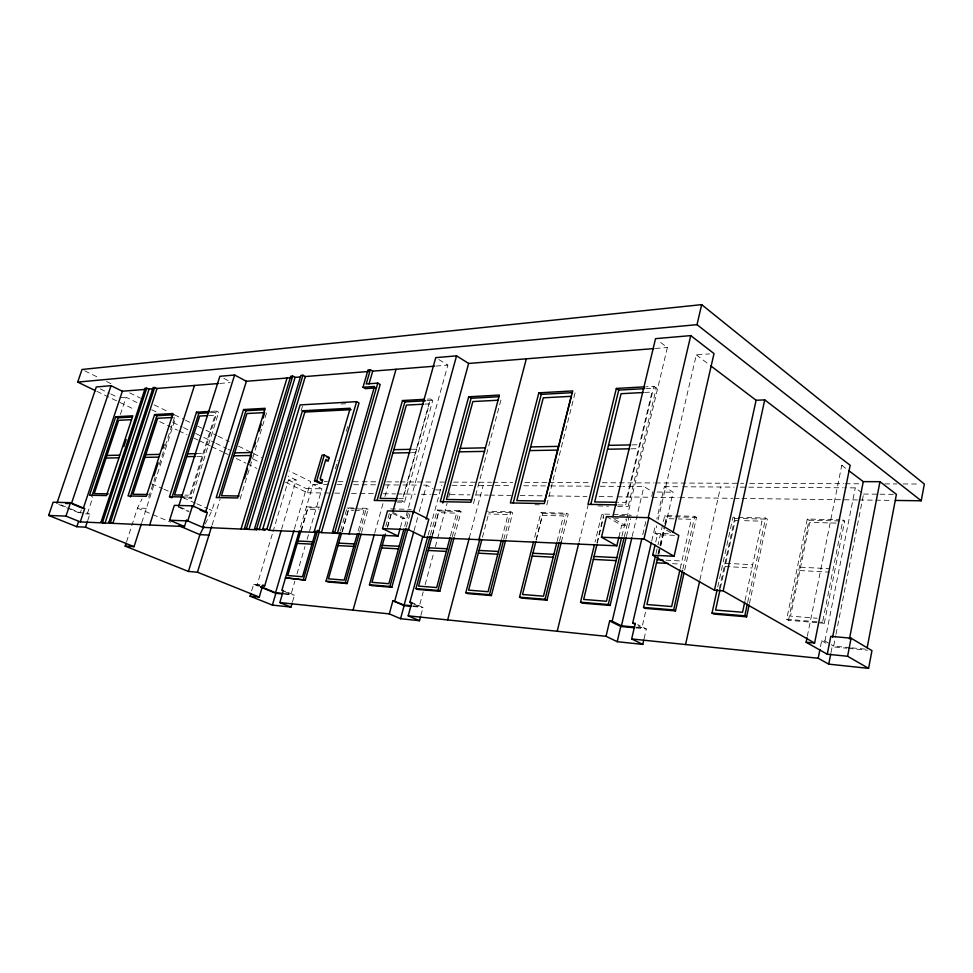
<?xml version="1.0" encoding="UTF-8"?>
<svg xmlns="http://www.w3.org/2000/svg" width="973" height="973" viewBox="0 0 973 973"><rect width="100%" height="100%" fill="white"/><g stroke="black" fill="none" stroke-linecap="round" stroke-linejoin="round"><path stroke-width="0.73" stroke-dasharray="4.87 3.65" d="M831.015 652.579L832.158 646.802L846.899 648.213M850.268 647.702L833.679 646.108L835.722 635.673M836.014 634.189L863.562 494.053L855.291 487.874L844.686 487.801M824.301 623.279L844.637 521.102L842.934 519.91L822.55 622.234L824.301 623.279L818.329 622.781M820.507 646.583L821.662 640.745L824.922 641.049L829.92 643.944M824.922 641.049L855.291 487.874M807.322 636.293L841.767 465.313L845.963 465.289M816.846 622.659L788.483 620.3L786.695 619.266L807.298 519.035L839.967 519.837M788.483 620.3L809.025 520.214L807.298 519.035M749.453 603.503L767.381 519.168L765.642 518.025L732.997 517.235L717.515 588.02M745.075 600.438L762.005 521.151L741.122 520.604M747.653 602.469L765.642 518.025M719.315 589.054L734.761 518.354L732.997 517.235M720.348 588.288L735.162 520.446L739.626 520.567M699.94 579.762L720.531 487.011M680.224 568.524L691.353 519.302L678.29 518.95M682.888 568.962L694.758 516.298L664.754 515.568L658.016 544.734M684.7 569.996L696.534 517.405L694.758 516.298M658.563 553.868L663.975 530.394M665.325 524.52L666.675 518.645L676.843 518.913M636.074 627.208L641.912 627.767L645.987 610.083M658.879 554.087L664.997 527.561M665.325 526.089L673.134 492.192L664.34 486.658L656.848 518.937M644.077 638.787L646.34 628.935L637.729 624.593M651.74 540.952L655.486 524.812M674.532 535.332L657.407 534.7L654.963 533.265L656.678 525.894M658.04 520.008L696.315 354.89L709.585 353.904M655.717 542.022L657.407 534.7M655.997 553.479L657.687 546.181M658.016 553.637L664.498 525.529M664.839 524.046L666.541 516.651L664.754 515.568M642.776 534.639L645.877 521.406M651.715 496.412L652.749 491.997L643.919 486.524L622.829 486.391M606.459 516.578L621.686 525.371L625.14 525.469L626.539 519.594M626.88 518.123L667.381 347.495L657.906 340.428M624.301 536.792L629.543 514.705L601.861 514.036L595.099 541.961M626.466 536.354L630.65 518.706M632.195 536.305L643.919 486.524M653.941 386.33L656.313 388.008L628.144 506.532L625.663 505.06L653.941 386.33L646.413 386.743M618.913 537.047L621.686 525.371M621.917 536.184L626.004 519.023M596.936 542.97L603.674 515.082L601.861 514.036M597.227 543.287L603.576 516.991M579.081 541.876L588.045 505.255M561.385 541.888L568.256 514.194L566.432 513.172L540.915 512.552L533.909 540.27M557.055 541.547L563.428 515.933L542.447 515.386L536.196 540.149M559.548 540.903L566.432 513.172M536.123 539.784L542.739 513.549L540.915 512.552M546.802 504.975L575.152 392.508M501.788 538.653L508.04 514.486L488.568 513.975M503.746 539.443L510.874 511.81L487.193 511.239M505.972 538.945L512.698 512.807L510.874 511.81M482.45 537.315L489.018 512.212L512.698 512.807M473.474 503.564L501.837 396.57M469.266 538.105L483.167 485.503M452.287 536.695L459.28 510.557L461.105 511.506L454.525 536.172M420.908 615.41L423.048 607.468L413.051 603.065M450.487 535.941L456.58 513.136L438.458 512.662L432.511 534.639M432.365 535.673L439.066 510.959L461.105 511.506M413.209 605.887L419.266 606.471L423.194 591.912M425.152 584.639L433.788 552.615M435.357 546.79L447.142 503.126M448.711 497.3L450.28 491.474M428.181 535.004L441.693 485.247M430.528 534.761L437.23 510.022L459.28 510.557M414.06 530.577L417.672 517.393M419.278 511.53L426.515 485.15L432.936 488.531M392.642 513.44L402.883 518.512L405.425 518.597L447.835 365.118L435.758 357.638M404.707 526.211L408.66 511.871M406.41 526.831L410.01 513.744M397.616 500.888L402.007 500.973L430.346 398.966L432.766 400.389L404.525 502.238L397.203 502.104M400.45 527.281L402.883 518.512M385.758 526.393L389.431 513.258M387.412 527.001L391.365 512.844M387.595 527.281L391.669 512.71M374.727 532.961L383.326 502.384M384.955 496.558L388.239 484.907M361.555 532.523L368.171 509.183L366.347 508.295L358.952 508.113M358.173 530.942L363.926 510.703L355.303 510.472M359.73 531.647L366.347 508.295M340.514 530.832L347.118 507.821L357.48 508.076M341.973 531.696L348.115 510.278L353.868 510.436M342.35 531.684L348.942 508.709L356.337 508.891M284.019 593.53L291.061 594.199L294.855 581.197M296.972 573.985L304.999 546.534M307.115 539.322L321.905 488.774L313.014 484.42L299.343 530.881M292.52 601.752L294.466 595.111L284.773 591.11M335.381 468.84L337.911 460.168M346.327 431.258L348.018 425.481M300.864 530.881L307.237 509.207L319.095 509.524M301.35 530.832L308.149 507.687L318.67 507.942M294.357 529.105L306.313 488.616L321.905 488.774M285.527 482.219L307.407 492.764L310.715 481.55L288.932 470.871M281.538 529.3L296.206 480.005L288.069 476.052M251.654 590.854L253.649 584.238L262.832 585.065M259.682 586.22L257.042 585.138L272.537 533.277M272.975 531.842L288.47 479.981L296.206 480.005M301.192 410.521L302.494 406.203M240.112 499.088L267.551 409.548M205.254 523.9L211.98 510.497L215.094 500.487M212.078 525.043L220.093 499.185M183.167 496.972L189.236 497.081L216.383 411.068L218.73 412.26L191.657 498.164L184.067 498.018M148.687 497.337L155.121 477.378M159.268 464.547L164.79 447.446M165.24 446.023L174.447 417.514M141.803 522.537L174.593 420.859M126.526 541.876L137.485 508.076L142.107 498.857M70.676 508.855L80.309 512.795L87.558 513.051L92.788 497.337M120.372 414.413L126.076 397.264L136.852 402.506M87.692 520.579L89.869 514.012L87.558 513.051M80.309 512.795L81.258 509.925M219.728 383.423L230.114 382.584M436.001 366.067L447.835 365.118M655.376 348.468L667.381 347.495M120.166 397.702L126.076 397.264M210.691 411.397L216.383 411.068M341.17 404.014L345.622 403.759M427.402 399.137L430.346 398.966M210.192 412.734L218.73 412.26M426.892 400.718L432.766 400.389M645.792 388.592L656.313 388.008M208.599 415.568L216.042 415.179L190.793 495.221L184.882 495.123M425.019 404.087L429.312 403.868L402.956 498.748L398.675 498.675M644.625 392.447L651.983 392.058L625.675 502.445L618.305 502.323M196.546 453.637L203.953 453.491M412.43 449.295L416.712 449.21M632.061 444.88L639.431 444.734M197.13 456.446L203.053 456.349M411.482 452.676L415.775 452.603M631.124 448.808L638.495 448.675M324.386 481.599L327.427 481.611M338.057 481.659L344.126 481.684M353.248 481.72L360.837 481.757M362.357 481.757L377.548 481.817M386.658 481.854L398.808 481.903M400.329 481.915L433.751 482.049M439.82 482.073L444.381 482.097M453.491 482.134L491.462 482.28M492.983 482.292L512.735 482.365M524.885 482.426L547.665 482.511M549.186 482.523L591.706 482.693M602.348 482.73L653.99 482.949M655.51 482.949L743.603 483.313M749.672 483.338L843.846 483.715M845.367 483.727L860.558 483.788M884.858 483.885L897.009 483.934M903.09 483.958L919.789 484.031M313.014 484.42L317.526 484.457M323.547 484.493L331.063 484.542M337.084 484.578L344.612 484.627M353.637 484.688L377.706 484.834M385.223 484.882L401.484 484.992M402.956 484.992L417.685 485.089M423.571 485.126L426.515 485.15M452.056 485.308L472.793 485.442M478.716 485.478L493.664 485.576M495.172 485.588L511.676 485.685M523.681 485.758L549.198 485.928M550.694 485.941L592.715 486.208M600.244 486.245L621.333 486.391M664.34 486.658L681.051 486.768M682.56 486.78L734.165 487.096M740.222 487.145L843.177 487.789M435.503 489.881L441.572 489.942M657.116 492.034L673.134 492.192M863.562 494.053L878.497 494.199M879.981 494.211L893.421 494.345M307.407 492.764L328.679 493.031M334.761 493.116L342.35 493.214M351.472 493.335L374.264 493.627M383.374 493.749L395.537 493.907M397.057 493.931L415.289 494.175M421.358 494.248L430.48 494.369M432 494.393L439.589 494.491M450.231 494.625L469.983 494.88M476.065 494.965L488.215 495.123M489.735 495.148L511.007 495.415M520.117 495.537L542.91 495.841M548.991 495.914L586.974 496.412M599.125 496.571L615.836 496.789M617.356 496.814L650.791 497.252M652.311 497.264L678.132 497.604M679.653 497.629L732.827 498.322M734.347 498.334L740.429 498.419M741.949 498.444L857.42 499.952M858.94 499.964L874.131 500.171M875.651 500.183L892.363 500.402M618.123 504.914L625.663 505.06M535.004 504.744L539.431 504.829M598.006 505.96L608.551 506.155M617.6 506.337L628.144 506.532M319.862 507.164L306.349 506.836L308.149 507.687M390.647 508.891L411.214 509.39M357.821 508.928L368.171 509.183M542.739 513.549L568.256 514.194M619.692 515.483L628.424 515.702M666.541 516.651L696.534 517.405M734.761 518.354L767.381 519.168M809.025 520.214L844.637 521.102M836.111 523.097L809.743 522.404L790.526 616.128L817.04 618.269M618.378 518.317L612.479 518.147L625.14 525.469M146.376 508.344L137.485 508.076L170.762 522.246M654.963 533.265L671.297 533.849M85.515 513.841L89.869 514.012M665.933 560.193L681.927 561.02M725.809 563.306L752.701 564.717M800.548 567.21L829.933 568.743M672.501 563.671L681.222 564.133M725.104 566.517L752.007 567.964M799.867 570.555L829.251 572.148M786.695 619.266L822.55 622.234M257.042 585.138L259.596 585.369M851.776 647.848L865.35 649.137M284.444 594.15L294.466 595.111M412.856 606.495L423.048 607.468M635.819 627.926L646.34 628.935M848.371 648.359L867.539 650.207M61.056 504.914L69.302 508.295M58.745 504.513L81.173 513.683M253.649 584.238L259.195 586.5M284.457 591.487L291.061 594.199M179.969 507.091L188.178 510.679M178.363 507.128L189.115 511.822M413.914 604.111L419.266 606.471M151.423 483.654L162.43 488.531M163.817 489.139L169.314 491.584M183.082 497.677L195.464 503.175M196.838 503.783L207.845 508.66M209.231 509.268L211.98 510.497M189.236 497.081L191.657 498.164M96.838 391.328L135.125 409.767M159.73 421.625L177.512 430.188M178.874 430.844L187.084 434.797M193.919 438.093L198.018 440.064M199.392 440.72L210.326 445.999M211.688 446.656L222.635 451.922M223.997 452.579L228.108 454.561M236.305 458.514L245.877 463.124M247.251 463.78L256.811 468.39M172.768 422.391L182.194 426.965M183.532 427.609L188.92 430.224M195.646 433.484L202.372 436.743M203.722 437.4L214.486 442.618M215.836 443.274L226.6 448.492M227.95 449.149L230.637 450.45M347.118 507.821L348.942 508.709M100.243 388.884L109.475 393.347M110.788 393.98L117.38 397.179M288.47 479.981L306.313 488.616M151.679 409.718L157.067 412.333M252.846 458.915L259.621 462.211M84.736 370.835L99.708 378.169M106.507 381.501L111.956 384.177M129.652 392.849L140.55 398.176M154.16 404.853L169.132 412.187M174.581 414.851L184.104 419.521M185.466 420.19L190.915 422.854M197.726 426.186L204.525 429.531M205.887 430.188L216.784 435.527M218.147 436.196L229.032 441.535M238.567 446.206L252.177 452.871M253.539 453.54L261.701 457.541M392.642 512.248L405.425 518.597M637.96 625.773L641.912 627.767M402.007 500.973L404.525 502.238M437.23 510.022L439.066 510.959M223.778 378.351L230.297 381.781M821.662 640.745L829.531 645.281M831.173 644.661L833.679 646.108M629.543 514.705L631.343 515.775M666.554 530.2L671.528 533.168M696.315 354.89L709.463 364.875M841.767 465.313L847.738 469.85"/><path stroke-width="1.46" d="M895.403 500.438L921.236 500.779L924.35 484.043L701.679 304.634L82.012 369.497L77.694 382.109L95.476 390.672M868.585 668.366L871.954 650.633L851.095 638.191L830.796 636.354L827.269 654.221L847.592 656.264L868.585 668.366L828.741 664.145L818.184 658.247L631.659 638.957L635.272 623.365L632.669 623.121L651.399 542.411M867.15 647.799L896.413 494.369L879.969 481.684L863.27 481.635L848.93 470.75M849.453 638.933L879.969 481.684M847.592 656.264L851.095 638.191M832.584 637.4L863.27 481.635M828.741 664.145L830.735 654.026M818.184 658.247L819.923 649.49M807.031 637.777L806.13 642.241L814.608 643.044L850.159 465.252L764.742 399.879L756.094 400.268L710.667 365.775M717.186 589.492L712.029 613.087L713.854 614.085L746.619 616.821L749.137 604.975M744.759 601.922L742.557 612.248L715.605 610.071L720.032 589.747M746.619 616.821L744.807 615.8L747.337 603.953M814.608 643.044L723.182 590.842L764.742 399.879M723.182 590.842L714.45 590.246L756.094 400.268M685.551 644.527L699.611 581.234M679.896 569.983L671.638 606.532L646.899 604.525L657.894 556.799M684.043 572.915L675.493 610.898L673.644 609.913L682.56 570.421M655.036 544.953L652.664 555.206L674.094 556.264L678.826 535.478L648.967 517.685L606.459 516.578L601.484 537.242L616.821 545.804L618.913 537.047M427.779 536.476L409.888 602.336L411.81 602.518L408.198 615.848L606.033 636.306L617.21 641.694L642.788 644.406L643.761 640.185M673.121 532.426L714.012 353.576L690.745 335.612L655.547 338.653L612.832 516.687M675.493 610.898L645.403 608.393L643.542 607.432L655.328 556.398M648.225 517.624L690.745 335.612M674.094 556.264L644.004 538.92L648.967 517.685M921.236 500.779L697.009 324.666L701.679 304.634M617.21 641.694L620.774 626.478L609.657 620.969L606.033 636.306M634.603 627.062L621.455 625.809L641.742 539.054M626.125 537.826L610.12 605.449L608.247 604.513L623.948 538.264M621.455 625.809L612.175 621.2L631.842 537.765M621.589 537.607L606.471 601.265L583.666 599.429L596.875 544.758M610.12 605.449L582.389 603.151L580.516 602.214L594.394 544.892M590.818 504.342L618.743 390.088L616.347 388.446L587.972 504.367L616.614 504.89M557.213 631.258L578.728 543.348M533.545 541.73L519.533 597.167L521.406 598.067L546.935 600.195L561.385 541.888M556.702 542.97L543.481 596.181L522.489 594.491L535.831 541.596M546.935 600.195L545.062 599.283L559.183 542.362M538.835 392.837L510.363 502.944L544.284 503.564L572.744 390.915L538.835 392.837L541.256 394.381L572.197 392.666M501.423 540.076L488.081 591.706L468.621 590.137L481.684 540.234M505.595 540.392L491.377 595.573L489.492 594.685L503.369 540.891M513.258 502.859L541.256 394.381M478.862 539.662L526.32 358.818M491.377 595.573L467.709 593.603L465.824 592.727L479.944 538.884M447.653 619.923L469.266 538.105M430.127 536.208L415.933 588.592L437.935 590.416L451.898 538.142M415.933 588.592L417.806 589.443L439.82 591.28L454.136 537.619M299.343 530.881L281.817 590.392L283.386 590.538L279.847 602.579L389.297 613.89L400.572 618.706L419.485 620.713L420.555 616.736M450.098 537.364L436.67 587.558L418.572 586.099L432.109 536.111M468.694 396.802L440.27 501.667L470.956 502.226L499.417 395.062L468.694 396.802L471.114 398.273L498.906 396.729M442.788 502.98L471.114 398.273M426.162 519.241L468.633 363.452L653.88 348.589M389.297 613.89L392.897 600.755L404.136 605.024L422.793 536.512M400.572 618.706L404.123 605.656L411.397 606.349M382.559 528.607L408.441 529.628L423.924 537.218L428.801 519.327L413.403 511.567L387.509 510.898L382.559 528.607L398.018 536.062L400.049 528.753M394.77 600.925L413.659 532.049M403.917 529.081L388.835 583.703L371.966 582.341L385.442 534.08M383.313 535.15L369.46 584.749L389.966 586.451L406.009 528.29M369.46 584.749L371.333 585.576L391.839 587.291L407.845 529.19M408.441 529.628L413.403 511.567M413.367 512.807L456.556 355.85L468.633 363.452M393.056 510.789L435.758 357.638L456.556 355.85M353.041 610.144L374.325 534.42M340.1 532.267L326.064 581.161L327.925 581.963L347.093 583.557L361.153 533.982M424.471 399.307L402.469 400.548L374.216 500.463L396.157 500.864M377.135 500.268L404.877 401.934L425.42 400.803M357.359 533.824L344.211 580.103L328.448 578.826L341.559 533.131M326.064 581.161L345.233 582.754L359.317 533.107M349.064 533.873L396.047 369.278M335.065 533.253L332.523 532.073L374.52 386.476L363.014 387.266L368.049 369.935L370.336 369.752L372.732 371.151L434.517 366.189M334.834 532.182L377.767 383.131L380.175 384.517L337.376 533.362L332.523 532.073M305.254 580.078L285.454 577.804L305.254 580.078L319.485 531.161M262.759 529.032L266.894 529.203L302.433 410.776L350.219 408.246L314.328 531.282L318.828 531.477L321.37 532.645L359.013 403.004L356.592 401.654L300.098 404.914L262.759 529.032L265.264 530.139L254.573 528.667L300.9 375.408L302.968 375.237L305.327 376.551L368.925 371.455M370.336 369.752L366.225 383.946L377.767 383.131M369.035 383.909L372.732 371.151M250.864 593.506L250.073 596.157L272.391 605.097L290.976 607.067L292.131 603.078M315.532 531.976L302.494 576.734L287.74 575.542L300.864 530.881M303.406 579.288L317.66 530.321M318.828 531.477L356.592 401.654M328.278 460.776L325.809 459.524L320.153 478.801L322.635 480.03L321.698 483.253L319.485 483.24L314.51 480.796L322.075 455.096L324.277 455.06L329.215 457.578L328.278 460.776L326.064 460.801M314.51 480.796L316.712 480.808L324.277 455.06M261.007 586.768L275.566 592.715L293.919 530.553M272.391 605.097L275.858 593.323L283.021 594.004M250.073 596.157L259.256 597.081L262.832 585.065L264.705 585.831L281.1 530.747M266.894 529.203L269.399 530.334L304.841 412.053L351.156 409.657M259.11 529.871L305.327 376.551M295.099 377.378L292.739 376.077L290.72 376.235L244.491 528.23L248.991 529.421L295.099 377.378L300.548 376.94M256.604 528.753L302.968 375.237M241.024 529.069L287.047 378.023M246.497 528.315L292.739 376.077M244.43 478.655L247.543 468.524M249.319 462.734L251.545 455.486L233.824 455.802M254.208 446.814L255.522 442.533M259.013 431.124L261.202 423.997M262.953 418.293L264.267 414.024M243.566 409.536L216.213 497.58L237.667 497.969L265.179 408.307L243.566 409.536L245.938 410.752L264.668 409.706M219.095 497.239L245.938 410.752M126.076 543.287L125.164 546.096L188.409 571.443L197.446 572.209L211.627 526.478M291.572 377.658L246.388 381.282L205.522 512.333L200.024 509.913M188.409 571.443L199.891 534.639L203.916 526.588M169.618 520.214L187.777 520.92L202.712 527.354L207.371 512.394L192.52 505.838L174.337 505.364L169.618 520.214L184.469 526.551L186.585 519.85M187.777 520.92L192.52 505.838M193.165 506.884L234.615 375.019L246.388 381.282M178.606 506.495L219.874 376.296L234.615 375.019M208.769 412.807L198.808 413.367L171.905 497.787L169.497 496.716L196.473 412.199L209.268 411.47M149.696 524.994L194.478 385.454M153.977 475.809L158.161 462.856M162.734 448.675L164.109 444.418M125.164 546.096L134.019 546.68L141.34 523.961M154.585 414.571L128.01 495.962L146.291 496.303L173.048 413.525L154.585 414.571L156.896 415.69L173.948 414.741M130.394 496.984L156.896 415.69M149.1 389.091L145.245 388.081L101.107 521.966L105.048 523.012L149.1 389.091L152.907 388.786M105.048 523.012L111.287 523.279L108.891 522.294L153.162 387.436L157.042 388.458L218.244 383.544M108.891 522.294L110.46 522.367L154.756 387.315M110.46 522.367L112.856 523.352L157.042 388.458M123.802 446.619L126.149 439.504M102.652 522.027L146.814 387.959M91.863 496.242L117.952 417.843L132.267 417.052M48.65 515.435L65.969 516.116L80.273 521.905L84.724 508.551L70.482 502.676L53.138 502.226L48.65 515.435L76.818 526.721L85.502 527.159L87.254 521.893M76.818 526.721L78.558 521.516M146.035 389.334L122.367 391.231L83.24 508.502L72.72 504.16M115.678 416.772L89.516 495.257L106.495 495.573L132.839 415.799L115.678 416.772L117.952 417.843M65.969 516.116L70.482 502.676M71.406 503.625L111.031 385.697L122.367 391.231M56.933 503.236L96.291 386.962L111.031 385.697M77.694 382.109L697.009 324.666M375.493 387.959L365.422 388.641L363.014 387.266M616.347 388.446L644.917 386.828M618.743 390.088L644.284 388.665M131.306 419.667L118.597 420.336L94.235 493.627L108.21 493.858M172.817 417.466L157.638 418.268L132.887 494.26L147.932 494.515M207.103 415.641L199.66 416.043L174.544 494.953L181.927 495.075M264.705 412.588L246.923 413.537L221.455 495.731L239.103 496.023M423.583 404.172L406.398 405.084L380.102 498.371L397.252 498.65M498.127 400.219L472.866 401.557L446.425 499.465L471.662 499.891M643.153 392.52L621.078 393.7L594.698 501.934L616.833 502.299M106.933 455.437L119.57 455.182M145.792 454.659L159.39 454.379M187.643 453.807L196.546 453.637M234.736 452.871L252.457 452.506M393.822 449.672L410.995 449.331M460.229 448.334L485.478 447.835M530.638 446.923L558.514 446.364M608.49 445.354L630.589 444.916M106.057 458.052L118.694 457.833M144.904 457.371L158.502 457.128M186.743 456.629L195.646 456.471M392.885 453.004L410.059 452.7M459.292 451.837L484.53 451.387M529.689 450.596L557.565 450.098M607.553 449.222L629.653 448.833M327.001 457.614L329.215 457.578M320.421 480.03L322.635 480.03M169.497 496.716L183.167 496.972M65.617 503.467L68.511 503.54M601.484 537.242L644.004 538.92M80.273 521.905L103.503 522.939L101.107 521.966M112.856 523.352L184.469 526.551M202.712 527.354L246.984 529.336L244.491 528.23M248.991 529.421L257.067 529.774L254.573 528.667M269.399 530.334L316.87 532.438L314.328 531.282M321.37 532.645L398.018 536.062M423.924 537.218L616.821 545.804M208.952 535.101L199.891 534.639L179.081 525.785M297.896 541L312.686 541.766M338.689 543.129L354.476 543.943M382.28 545.403L399.161 546.279M428.935 547.835L447.045 548.772M479.008 550.438L498.48 551.46M532.888 553.248L553.88 554.342M594.053 556.447L616.833 557.626M657.213 559.73L663.027 560.034M297.191 543.372L311.98 544.162M337.996 545.573L353.783 546.425M381.574 547.933L398.456 548.845M428.229 550.45L446.339 551.436M478.302 553.163L497.775 554.221M532.182 556.082L553.163 557.213M593.335 559.39L616.116 560.618M656.507 562.808L668.135 563.428M465.824 592.727L489.492 594.685M519.533 597.167L545.062 599.283M580.516 602.214L608.247 604.513M643.542 607.432L673.644 609.913M712.029 613.087L744.807 615.8M262.151 585.6L264.705 585.831M609.657 620.969L612.175 621.2M275.566 592.715L282.608 593.396M404.136 605.024L411.701 605.741M620.774 626.478L634.311 627.78M85.502 527.159L134.019 546.68M197.446 572.209L259.256 597.081M279.847 602.579L290.976 607.067M260.582 587.072L275.858 593.323M408.198 615.848L419.485 620.713M345.233 582.754L347.093 583.557M392.897 600.755L404.123 605.656M409.888 602.336L412.576 603.515M389.966 586.451L391.839 587.291M437.935 590.416L439.82 591.28M631.659 638.957L642.788 644.406M316.712 480.808L321.698 483.253M196.473 412.199L198.808 413.367M632.669 623.121L635.308 624.447M302.433 410.776L304.841 412.053M652.664 555.206L714.45 590.246M806.13 642.241L827.269 654.221M402.469 400.548L404.877 401.934M571.151 396.339L544.685 501.095L516.797 500.633L543.275 397.823L571.151 396.339"/></g></svg>
